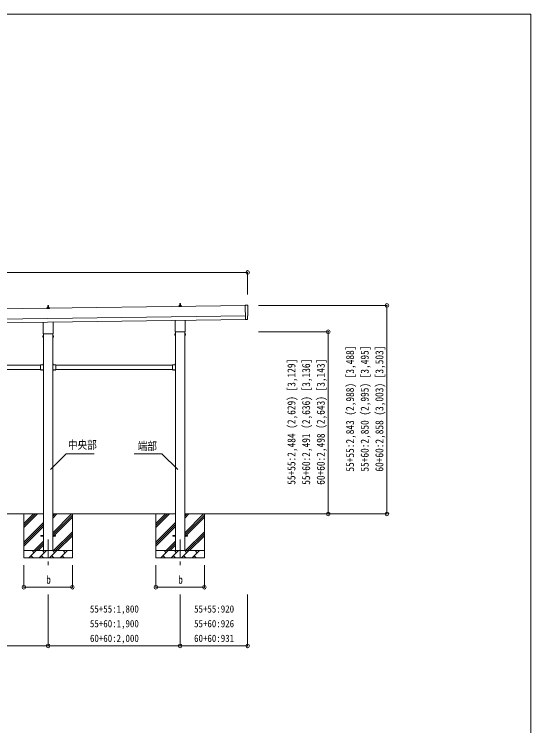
# Model space of a CAD drawing. Units: millimetres, scale not verified. Extents: x -13976 to 14131, y -9754 to 9646.
# Drawn here: x 6381 to 13424, y -54 to 9646 of the extents above; entities that cross this region are included whole.
import ezdxf
from ezdxf.enums import TextEntityAlignment as Align

# ---------------------------------------------------------------- set-up
doc = ezdxf.new("R2010")
doc.units = ezdxf.units.MM
doc.header["$LTSCALE"] = 50
doc.header["$PDMODE"] = 32
doc.header["$PDSIZE"] = 50
doc.linetypes.add('CHAIN1', pattern=[8, 5, -1, 1, -1])
doc.linetypes.add('USER8', pattern=[4, 3, -1])
for name, color, linetype, lineweight in [('0-1_壁線', 7, 'Continuous', 9), ('0-2_建具', 4, 'Continuous', 9), ('0-4_設備', 4, 'Continuous', 9), ('0-6_手摺', 6, 'Continuous', 9), ('0-7_ハッチ', 6, 'Continuous', 9), ('F-0_ﾚｲﾔ240', 7, 'Continuous', 9)]:
    doc.layers.add(name, color=color, linetype=linetype, lineweight=lineweight)
doc.styles.add('ＭＳ ゴシック', font='')
doc.styles.get('ＭＳ ゴシック').set_extended_font_data('MS Gothic')

msp = doc.modelspace()

# ---------------------------------------------------------------- linework, layer by layer
at = {"layer": '0-1_壁線'}
for p, q in [((6780.7, 2832.9), (5105.7, 2832.9)), ((6513.2, 2832.9), (6513.2, 2232.9)), ((6513.2, 2647.85), (6698.25, 2832.9)), ((6513.2, 2676.14), (6669.96, 2832.9)), ((6513.2, 2704.42), (6641.68, 2832.9)), ((8580.7, 2832.9), (6905.7, 2832.9)), ((6905.7, 2577.8), (7160.8, 2832.9)), ((6905.7, 2775.79), (6962.81, 2832.9)), ((6905.7, 2804.08), (6934.52, 2832.9)), ((6905.7, 2549.52), (7173.2, 2817.02)), ((7173.2, 2832.9), (7173.2, 2232.9)), ((8313.2, 2832.9), (8313.2, 2232.9)), ((8313.2, 2647.85), (8498.25, 2832.9)), ((8313.2, 2676.14), (8469.96, 2832.9)), ((8313.2, 2704.42), (8441.68, 2832.9)), ((8705.7, 2577.8), (8960.8, 2832.9)), ((8705.7, 2775.79), (8762.81, 2832.9)), ((8705.7, 2804.08), (8734.52, 2832.9)), ((9862.29, 2832.9), (8705.7, 2832.9)), ((8705.7, 2549.52), (8973.2, 2817.02)), ((8973.2, 2832.9), (8973.2, 2232.9)), ((6513.2, 2449.86), (6780.7, 2717.36)), ((6905.7, 2521.24), (7173.2, 2788.74)), ((8313.2, 2449.86), (8580.7, 2717.36)), ((8705.7, 2521.24), (8973.2, 2788.74)), ((6513.2, 2421.58), (6780.7, 2689.08)), ((6513.2, 2393.29), (6780.7, 2660.79)), ((8313.2, 2421.58), (8580.7, 2689.08)), ((8313.2, 2393.29), (8580.7, 2660.79)), ((6915.35, 2332.9), (7173.2, 2590.75)), ((6943.64, 2332.9), (7173.2, 2562.46)), ((6971.92, 2332.9), (7173.2, 2534.18)), ((8715.35, 2332.9), (8973.2, 2590.75)), ((8743.64, 2332.9), (8973.2, 2562.46)), ((8771.92, 2332.9), (8973.2, 2534.18)), ((6650.8, 2332.9), (6780.7, 2462.8)), ((6679.08, 2332.9), (6780.7, 2434.52)), ((8450.8, 2332.9), (8580.7, 2462.8)), ((8479.08, 2332.9), (8580.7, 2434.52)), ((6513.2, 2332.9), (7173.2, 2332.9)), ((6581.06, 2232.9), (6681.06, 2332.9)), ((6652.51, 2304.35), (6623.96, 2332.9)), ((6707.36, 2332.9), (6780.7, 2406.24)), ((6722.49, 2232.9), (6822.49, 2332.9)), ((6793.93, 2304.35), (6765.38, 2332.9)), ((6863.91, 2232.9), (6963.91, 2332.9)), ((6935.35, 2304.35), (6906.8, 2332.9)), ((7005.33, 2232.9), (7105.33, 2332.9)), ((7076.78, 2304.35), (7048.22, 2332.9)), ((7169.91, 2332.9), (7173.2, 2336.19)), ((8313.2, 2332.9), (8973.2, 2332.9)), ((8381.06, 2232.9), (8481.06, 2332.9)), ((8452.51, 2304.35), (8423.96, 2332.9)), ((8507.36, 2332.9), (8580.7, 2406.24)), ((8522.49, 2232.9), (8622.49, 2332.9)), ((8593.93, 2304.35), (8565.38, 2332.9)), ((8663.91, 2232.9), (8763.91, 2332.9)), ((8735.35, 2304.35), (8706.8, 2332.9)), ((8805.33, 2232.9), (8905.33, 2332.9)), ((8876.78, 2304.35), (8848.22, 2332.9)), ((8969.91, 2332.9), (8973.2, 2336.19)), ((7173.2, 2232.9), (6513.2, 2232.9)), ((6609.62, 2261.46), (6638.17, 2232.9)), ((6751.04, 2261.46), (6779.59, 2232.9)), ((6892.46, 2261.46), (6921.01, 2232.9)), ((7033.88, 2261.46), (7062.44, 2232.9)), ((8973.2, 2232.9), (8313.2, 2232.9)), ((8409.62, 2261.46), (8438.17, 2232.9)), ((8551.04, 2261.46), (8579.59, 2232.9)), ((8692.46, 2261.46), (8721.01, 2232.9)), ((8833.88, 2261.46), (8862.44, 2232.9))]:
    msp.add_line(p, q, dxfattribs=at)
at = {"layer": '0-2_建具'}
for p, q in [((9530.51, 5680.65), (9533.34, 5482.82)), ((9562.11, 5679.45), (9530.51, 5680.65)), ((9562.02, 5532.61), (9562.62, 5532.62)), ((9562.69, 5485.59), (9562.02, 5532.61)), ((9533.34, 5482.82), (9533.35, 5481.82)), ((9551.56, 5482.98), (9533.35, 5481.81)), ((9552.24, 5482.36), (9551.56, 5482.98)), ((9552.98, 5482.1), (9559.9, 5482.56))]:
    msp.add_line(p, q, dxfattribs=at)
at = {"layer": '0-2_建具', "color": 7, "linetype": 'CHAIN1'}
for p, q in [((6843.2, 2482.9), (6843.2, 2133.9)), ((8643.2, 2482.9), (8643.2, 2133.9))]:
    msp.add_line(p, q, dxfattribs=at)
at = {"layer": '0-2_建具'}
for centre, major_axis, ratio, start_param, end_param in [((9561.99, 5676.45), (3, 0.04), 0.99863, 6.2683889, 7.8016218), ((14328.37, 5674.11), (-4762.89, -68.04), 0.99863, 6.2683889, 6.2976778), ((9562.56, 5537.02), (4.41, 0.06), 0.99863, 4.712389, 6.2976778), ((9552.92, 5483.1), (0.737, -0.68), 0.9974, 4.712389, 5.5252311), ((9559.69, 5485.55), (2.21, -2.04), 0.9974, 5.5252311, 7.0411395)]:
    msp.add_ellipse(centre, major_axis=major_axis, ratio=ratio, start_param=start_param, end_param=end_param, dxfattribs=at)
at = {"layer": '0-4_設備'}
for p, q in [((9530.59, 5675.57), (4165.63, 5598.92)), ((6824.95, 5634.52), (6824.95, 5642.23)), ((6861.45, 5634.52), (6824.95, 5634.52)), ((6825.33, 5643.02), (6861.06, 5643.02)), ((6825.71, 5643.21), (6832.43, 5644.84)), ((6832.81, 5645.02), (6853.58, 5645.02)), ((6833.2, 5645.81), (6833.2, 5650.02)), ((6834.2, 5650.02), (6852.2, 5650.02)), ((6837.2, 5650.02), (6837.92, 5673.55)), ((6838.92, 5674.52), (6847.47, 5674.52)), ((6848.47, 5673.55), (6849.2, 5650.02)), ((6853.2, 5645.81), (6853.2, 5650.02)), ((6860.68, 5643.21), (6853.96, 5644.84)), ((6861.45, 5634.52), (6861.45, 5642.23)), ((8624.95, 5660.24), (8624.95, 5667.95)), ((8661.45, 5660.24), (8624.95, 5660.24)), ((8625.33, 5668.74), (8661.06, 5668.74)), ((8625.71, 5668.92), (8632.43, 5670.55)), ((8632.81, 5670.74), (8653.58, 5670.74)), ((8633.2, 5671.52), (8633.2, 5675.74)), ((8634.2, 5675.74), (8652.2, 5675.74)), ((8637.2, 5675.74), (8637.92, 5699.26)), ((8638.92, 5700.24), (8647.47, 5700.24)), ((8648.47, 5699.26), (8649.2, 5675.74)), ((8653.2, 5671.52), (8653.2, 5675.74)), ((8660.68, 5668.92), (8653.96, 5670.55)), ((8661.45, 5660.24), (8661.45, 5667.95)), ((4167.63, 5458.94), (9532.59, 5535.58)), ((4168.35, 5408.94), (9533.3, 5485.59)), ((6774.9, 5300.53), (6774.9, 5446.18)), ((6911.5, 5448.13), (6911.5, 5300.53)), ((8574.9, 5326.25), (8574.9, 5471.89)), ((8711.5, 5473.85), (8711.5, 5326.25)), ((6769.2, 5262.26), (6769.96, 5263.57)), ((6769.2, 5262.26), (6769.2, 5245.26)), ((6769.2, 5245.26), (6769.96, 5243.95)), ((6776.2, 5258.67), (6769.96, 5258.67)), ((6776.2, 5248.85), (6769.96, 5248.85)), ((6776.2, 5243.95), (6769.96, 5243.95)), ((6773.2, 5291.76), (6773.2, 5297.26)), ((6911.13, 5288.26), (6775.26, 5288.26)), ((6778.7, 5244.56), (6776.2, 5244.56)), ((6780.7, 5288.26), (6780.7, 2332.9)), ((6905.7, 2332.9), (6905.7, 5288.26)), ((6907.7, 5244.56), (6910.2, 5244.56)), ((6910.2, 5258.67), (6916.44, 5258.67)), ((6910.2, 5248.85), (6916.44, 5248.85)), ((6910.2, 5243.95), (6916.44, 5243.95)), ((6913.2, 5297.26), (6913.2, 5291.76)), ((6917.2, 5262.26), (6916.44, 5263.57)), ((6917.2, 5245.26), (6916.44, 5243.95)), ((6917.2, 5262.26), (6917.2, 5245.26)), ((8569.2, 5287.97), (8569.96, 5289.29)), ((8569.2, 5287.97), (8569.2, 5270.97)), ((8569.2, 5270.97), (8569.96, 5269.66)), ((8576.2, 5284.38), (8569.96, 5284.38)), ((8576.2, 5274.57), (8569.96, 5274.57)), ((8576.2, 5269.66), (8569.96, 5269.66)), ((8573.2, 5317.47), (8573.2, 5322.97)), ((8711.13, 5313.97), (8575.26, 5313.97)), ((8578.7, 5270.27), (8576.2, 5270.27)), ((8580.7, 5313.97), (8580.7, 2332.9)), ((8705.7, 2332.9), (8705.7, 5313.97)), ((8707.7, 5270.27), (8710.2, 5270.27)), ((8710.2, 5284.38), (8716.44, 5284.38)), ((8710.2, 5274.57), (8716.44, 5274.57)), ((8710.2, 5269.66), (8716.44, 5269.66)), ((8713.2, 5322.97), (8713.2, 5317.47)), ((8717.2, 5287.97), (8716.44, 5289.29)), ((8717.2, 5270.97), (8716.44, 5269.66)), ((8717.2, 5287.97), (8717.2, 5270.97)), ((5147.7, 4860.9), (6738.7, 4860.9)), ((6738.7, 4863.9), (6738.7, 4797.9)), ((6738.7, 4863.9), (6778.7, 4863.9)), ((6741.8, 4864.41), (6741.8, 4863.9)), ((6741.8, 4863.9), (6753.6, 4863.9)), ((6778.19, 4879.8), (6778.7, 4879.8)), ((6778.7, 4883.9), (6780.7, 4883.9)), ((6778.7, 4883.9), (6778.7, 4863.9)), ((6778.7, 4879.8), (6778.7, 4868)), ((6780.7, 4876.9), (6778.7, 4876.9)), ((6780.7, 4870.9), (6778.7, 4870.9)), ((6778.7, 4859.9), (6778.7, 4801.9)), ((6780.7, 4883.9), (6780.7, 4863.9)), ((6907.7, 4883.9), (6905.7, 4883.9)), ((6905.7, 4883.9), (6905.7, 4863.9)), ((6905.7, 4876.9), (6907.7, 4876.9)), ((6905.7, 4870.9), (6907.7, 4870.9)), ((6907.7, 4883.9), (6907.7, 4863.9)), ((6908.21, 4879.8), (6907.7, 4879.8)), ((6907.7, 4879.8), (6907.7, 4868)), ((6947.7, 4863.9), (6907.7, 4863.9)), ((6907.7, 4859.9), (6907.7, 4801.9)), ((6944.6, 4863.9), (6932.8, 4863.9)), ((6944.6, 4864.41), (6944.6, 4863.9)), ((6947.7, 4863.9), (6947.7, 4797.9)), ((6947.7, 4860.9), (8538.7, 4860.9)), ((8538.7, 4863.9), (8538.7, 4797.9)), ((8538.7, 4863.9), (8578.7, 4863.9)), ((8541.8, 4864.41), (8541.8, 4863.9)), ((8541.8, 4863.9), (8553.6, 4863.9)), ((8578.19, 4879.8), (8578.7, 4879.8)), ((8578.7, 4883.9), (8580.7, 4883.9)), ((8578.7, 4883.9), (8578.7, 4863.9)), ((8578.7, 4879.8), (8578.7, 4868)), ((8580.7, 4876.9), (8578.7, 4876.9)), ((8580.7, 4870.9), (8578.7, 4870.9)), ((8578.7, 4859.9), (8578.7, 4801.9)), ((8580.7, 4883.9), (8580.7, 4863.9)), ((5147.7, 4800.9), (6738.7, 4800.9)), ((6738.7, 4797.9), (6778.7, 4797.9)), ((6741.8, 4797.39), (6741.8, 4797.9)), ((6741.8, 4797.9), (6753.6, 4797.9)), ((6774.7, 4800.9), (6780.2, 4800.9)), ((6778.7, 4799.9), (6774.7, 4799.9)), ((6778.19, 4793.8), (6778.7, 4793.8)), ((6778.7, 4797.9), (6778.7, 4777.9)), ((6778.7, 4793.8), (6778.7, 4782)), ((6780.7, 4790.9), (6778.7, 4790.9)), ((6780.7, 4784.9), (6778.7, 4784.9)), ((6778.7, 4777.9), (6780.7, 4777.9)), ((6780.7, 4797.9), (6780.7, 4777.9)), ((6905.7, 4797.9), (6905.7, 4777.9)), ((6905.7, 4790.9), (6907.7, 4790.9)), ((6905.7, 4784.9), (6907.7, 4784.9)), ((6907.7, 4777.9), (6905.7, 4777.9)), ((6911.7, 4800.9), (6906.2, 4800.9)), ((6907.7, 4799.9), (6911.7, 4799.9)), ((6907.7, 4797.9), (6907.7, 4777.9)), ((6947.7, 4797.9), (6907.7, 4797.9)), ((6908.21, 4793.8), (6907.7, 4793.8)), ((6907.7, 4793.8), (6907.7, 4782)), ((6944.6, 4797.9), (6932.8, 4797.9)), ((6944.6, 4797.39), (6944.6, 4797.9)), ((6947.7, 4800.9), (8538.7, 4800.9)), ((8538.7, 4797.9), (8578.7, 4797.9)), ((8541.8, 4797.39), (8541.8, 4797.9)), ((8541.8, 4797.9), (8553.6, 4797.9)), ((8574.7, 4800.9), (8580.2, 4800.9)), ((8578.7, 4799.9), (8574.7, 4799.9)), ((8578.19, 4793.8), (8578.7, 4793.8)), ((8578.7, 4797.9), (8578.7, 4777.9)), ((8578.7, 4793.8), (8578.7, 4782)), ((8580.7, 4790.9), (8578.7, 4790.9)), ((8580.7, 4784.9), (8578.7, 4784.9)), ((8578.7, 4777.9), (8580.7, 4777.9)), ((8580.7, 4797.9), (8580.7, 4777.9)), ((6743.2, 2537.4), (6780.7, 2537.4)), ((6743.2, 2528.4), (6743.2, 2537.4)), ((6743.2, 2528.4), (6780.7, 2528.4)), ((6905.7, 2537.4), (6943.2, 2537.4)), ((6905.7, 2528.4), (6943.2, 2528.4)), ((6943.2, 2528.4), (6943.2, 2537.4)), ((8543.2, 2537.4), (8580.7, 2537.4)), ((8543.2, 2528.4), (8543.2, 2537.4)), ((8543.2, 2528.4), (8580.7, 2528.4)), ((8705.7, 2537.4), (8743.2, 2537.4)), ((8705.7, 2528.4), (8743.2, 2528.4)), ((8743.2, 2528.4), (8743.2, 2537.4))]:
    msp.add_line(p, q, dxfattribs=at)
for points in [[(6776.2, 5243.95), (6776.2, 5263.57), (6769.96, 5263.57)], [(6776.2, 5244.56), (6776.2, 5262.96), (6778.7, 5262.96)], [(6910.2, 5244.56), (6910.2, 5262.96), (6907.7, 5262.96)], [(6910.2, 5243.95), (6910.2, 5263.57), (6916.44, 5263.57)], [(8576.2, 5269.66), (8576.2, 5289.29), (8569.96, 5289.29)], [(8576.2, 5270.27), (8576.2, 5288.67), (8578.7, 5288.67)], [(8710.2, 5270.27), (8710.2, 5288.67), (8707.7, 5288.67)], [(8710.2, 5269.66), (8710.2, 5289.29), (8716.44, 5289.29)], [(6741.8, 4864.41), (6753.6, 4864.41), (6753.6, 4863.9)], [(6778.7, 4859.9), (6774.7, 4859.9), (6774.7, 4861.9), (6778.7, 4861.9)], [(6774.7, 4860.9), (6780.2, 4860.9), (6780.2, 4800.9)], [(6778.19, 4879.8), (6778.19, 4868), (6778.7, 4868)], [(6911.7, 4860.9), (6906.2, 4860.9), (6906.2, 4800.9)], [(6908.21, 4879.8), (6908.21, 4868), (6907.7, 4868)], [(6907.7, 4859.9), (6911.7, 4859.9), (6911.7, 4861.9), (6907.7, 4861.9)], [(6944.6, 4864.41), (6932.8, 4864.41), (6932.8, 4863.9)], [(8541.8, 4864.41), (8553.6, 4864.41), (8553.6, 4863.9)], [(8578.7, 4859.9), (8574.7, 4859.9), (8574.7, 4861.9), (8578.7, 4861.9)], [(8574.7, 4860.9), (8580.2, 4860.9), (8580.2, 4800.9)], [(8578.19, 4879.8), (8578.19, 4868), (8578.7, 4868)], [(6741.8, 4797.39), (6753.6, 4797.39), (6753.6, 4797.9)], [(6778.7, 4801.9), (6774.7, 4801.9), (6774.7, 4799.9)], [(6778.19, 4793.8), (6778.19, 4782), (6778.7, 4782)], [(6907.7, 4801.9), (6911.7, 4801.9), (6911.7, 4799.9)], [(6908.21, 4793.8), (6908.21, 4782), (6907.7, 4782)], [(6944.6, 4797.39), (6932.8, 4797.39), (6932.8, 4797.9)], [(8541.8, 4797.39), (8553.6, 4797.39), (8553.6, 4797.9)], [(8578.7, 4801.9), (8574.7, 4801.9), (8574.7, 4799.9)], [(8578.19, 4793.8), (8578.19, 4782), (8578.7, 4782)]]:
    msp.add_lwpolyline(points, dxfattribs=at)
for points in [[(6778.7, 5243.26), (6778.7, 5264.26), (6780.7, 5264.26), (6780.7, 5243.26)], [(6907.7, 5243.26), (6907.7, 5264.26), (6905.7, 5264.26), (6905.7, 5243.26)], [(8578.7, 5268.97), (8578.7, 5289.97), (8580.7, 5289.97), (8580.7, 5268.97)], [(8707.7, 5268.97), (8707.7, 5289.97), (8705.7, 5289.97), (8705.7, 5268.97)]]:
    msp.add_lwpolyline(points, close=True, dxfattribs=at)
at = {"layer": '0-4_設備', "linetype": 'USER8'}
for points in [[(6745.2, 4866.51), (6746.55, 4863.74), (6747.7, 4863.13)], [(6750.2, 4866.51), (6748.84, 4863.74), (6747.7, 4863.13)], [(6776.09, 4876.4), (6778.86, 4875.05), (6779.47, 4873.9)], [(6776.09, 4871.4), (6778.86, 4872.76), (6779.47, 4873.9)], [(6910.31, 4876.4), (6907.53, 4875.05), (6906.92, 4873.9)], [(6910.31, 4871.4), (6907.53, 4872.76), (6906.92, 4873.9)], [(6936.2, 4866.51), (6937.55, 4863.74), (6938.7, 4863.13)], [(6941.2, 4866.51), (6939.84, 4863.74), (6938.7, 4863.13)], [(8545.2, 4866.51), (8546.55, 4863.74), (8547.7, 4863.13)], [(8550.2, 4866.51), (8548.84, 4863.74), (8547.7, 4863.13)], [(8576.09, 4876.4), (8578.86, 4875.05), (8579.47, 4873.9)], [(8576.09, 4871.4), (8578.86, 4872.76), (8579.47, 4873.9)], [(6745.2, 4795.29), (6746.55, 4798.07), (6747.7, 4798.68)], [(6750.2, 4795.29), (6748.84, 4798.07), (6747.7, 4798.68)], [(6776.09, 4790.4), (6778.86, 4789.05), (6779.47, 4787.9)], [(6776.09, 4785.4), (6778.86, 4786.76), (6779.47, 4787.9)], [(6910.31, 4790.4), (6907.53, 4789.05), (6906.92, 4787.9)], [(6910.31, 4785.4), (6907.53, 4786.76), (6906.92, 4787.9)], [(6936.2, 4795.29), (6937.55, 4798.07), (6938.7, 4798.68)], [(6941.2, 4795.29), (6939.84, 4798.07), (6938.7, 4798.68)], [(8545.2, 4795.29), (8546.55, 4798.07), (8547.7, 4798.68)], [(8550.2, 4795.29), (8548.84, 4798.07), (8547.7, 4798.68)], [(8576.09, 4790.4), (8578.86, 4789.05), (8579.47, 4787.9)], [(8576.09, 4785.4), (8578.86, 4786.76), (8579.47, 4787.9)]]:
    msp.add_lwpolyline(points, dxfattribs=at)
at = {"layer": '0-4_設備'}
for centre, radius, start, end in [((6825.95, 5642.23), 1, 103.62699, 180), ((6832.2, 5645.81), 1, 283.62699, 0), ((6837.28, 5649.39), 4.13, 90, 171.17633), ((6834.2, 5649.02), 1, 90, 180), ((6838.92, 5673.52), 1, 90, 178.60509), ((6846.53, 5650.02), 4.83, 133.60282, 180), ((6839.86, 5650.02), 4.83, 0, 46.39718), ((6847.47, 5673.52), 1, 1.39491, 90), ((6849.11, 5649.39), 4.13, 8.82367, 90), ((6852.2, 5649.02), 1, 0, 90), ((6854.2, 5645.81), 1, 180, 256.37301), ((6860.45, 5642.23), 1, 0, 76.37301), ((8625.95, 5667.95), 1, 103.62699, 180), ((8632.2, 5671.52), 1, 283.62699, 0), ((8637.28, 5675.1), 4.13, 90, 171.17633), ((8634.2, 5674.74), 1, 90, 180), ((8638.92, 5699.24), 1, 90, 178.60509), ((8646.53, 5675.74), 4.83, 133.60282, 180), ((8639.86, 5675.74), 4.83, 0, 46.39718), ((8647.47, 5699.24), 1, 1.39491, 90), ((8649.11, 5675.1), 4.13, 8.82367, 90), ((8652.2, 5674.74), 1, 0, 90), ((8654.2, 5671.52), 1, 180, 256.37301), ((8660.45, 5667.95), 1, 0, 76.37301), ((6773.54, 5261.12), 4.34, 145.61575, 214.38425), ((6773.54, 5246.4), 4.34, 145.61575, 214.38425), ((6785.44, 5253.76), 16.24, 162.41205, 197.58795), ((6777.2, 5297.26), 4, 125.09963, 180), ((6777.2, 5291.76), 4, 180, 194.47751), ((6777.2, 5291.76), 4, 194.47751, 241.04498), ((6909.2, 5291.76), 4, 298.95502, 345.52249), ((6909.2, 5297.26), 4, 0, 54.90037), ((6909.2, 5291.76), 4, 345.52249, 0), ((6912.85, 5261.12), 4.34, 325.61575, 34.38425), ((6900.96, 5253.76), 16.24, 342.41205, 17.58795), ((6912.85, 5246.4), 4.34, 325.61575, 34.38425), ((8573.54, 5286.84), 4.34, 145.61575, 214.38425), ((8585.44, 5279.47), 16.24, 162.41205, 197.58795), ((8573.54, 5272.11), 4.34, 145.61575, 214.38425), ((8577.2, 5322.97), 4, 125.09963, 180), ((8577.2, 5317.47), 4, 180, 194.47751), ((8577.2, 5317.47), 4, 194.47751, 241.04498), ((8709.2, 5317.47), 4, 298.95502, 345.52249), ((8709.2, 5322.97), 4, 0, 54.90037), ((8709.2, 5317.47), 4, 345.52249, 0), ((8712.85, 5286.84), 4.34, 325.61575, 34.38425), ((8700.96, 5279.47), 16.24, 342.41205, 17.58795), ((8712.85, 5272.11), 4.34, 325.61575, 34.38425), ((6747.7, 4858.67), 8.23, 44.2189, 135.7811), ((6783.93, 4873.9), 8.23, 134.2189, 225.7811), ((6778.7, 4863.9), 2, 270, 0), ((6907.7, 4863.9), 2, 180, 270), ((6902.46, 4873.9), 8.23, 314.2189, 45.7811), ((6938.7, 4858.67), 8.23, 44.2189, 135.7811), ((8547.7, 4858.67), 8.23, 44.2189, 135.7811), ((8583.93, 4873.9), 8.23, 134.2189, 225.7811), ((8578.7, 4863.9), 2, 270, 0), ((6747.7, 4803.14), 8.23, 224.2189, 315.7811), ((6783.93, 4787.9), 8.23, 134.2189, 225.7811), ((6778.7, 4797.9), 2, 0, 90), ((6907.7, 4797.9), 2, 90, 180), ((6902.46, 4787.9), 8.23, 314.2189, 45.7811), ((6938.7, 4803.14), 8.23, 224.2189, 315.7811), ((8547.7, 4803.14), 8.23, 224.2189, 315.7811), ((8583.93, 4787.9), 8.23, 134.2189, 225.7811), ((8578.7, 4797.9), 2, 0, 90)]:
    msp.add_arc(centre, radius, start, end, dxfattribs=at)
at = {"layer": '0-6_手摺'}
for p, q in [((-1275.33, 6125.84), (9563.67, 6125.84)), ((9563.67, 6125.84), (9563.67, 5826.05)), ((11462.29, 5675.9), (9712.29, 5675.9)), ((11462.29, 5675.9), (11462.29, 2832.9)), ((10663.29, 5316.9), (9712.29, 5316.9)), ((10663.29, 5316.9), (10663.29, 2832.9)), ((10663.29, 2832.9), (9862.29, 2832.9)), ((11462.29, 2832.9), (9862.29, 2832.9)), ((6513.27, 1833.9), (6513.27, 2133.9)), ((8313.27, 1833.9), (8313.27, 2133.9)), ((6843.2, 1033.9), (6843.2, 1733.9)), ((8643.2, 1033.9), (8643.2, 1733.9)), ((9563.6, 1033.9), (9563.6, 1733.9))]:
    msp.add_line(p, q, dxfattribs=at)
for points in [[(6513.27, 1833.9), (7173.27, 1833.9), (7173.27, 2133.9)], [(8313.27, 1833.9), (8973.27, 1833.9), (8973.27, 2133.9)], [(-1275.33, 1033.9), (-356.8, 1033.9), (1443.2, 1033.9), (3243.2, 1033.9), (5043.2, 1033.9), (6843.2, 1033.9), (8643.2, 1033.9), (9563.6, 1033.9)]]:
    msp.add_lwpolyline(points, dxfattribs=at)
for p in [(9563.67, 6125.84), (11462.29, 5675.9), (10663.29, 5316.9), (10663.29, 2832.9), (11462.29, 2832.9), (6513.27, 1833.9), (7173.27, 1833.9), (8313.27, 1833.9), (8973.27, 1833.9), (6843.2, 1033.9), (8643.2, 1033.9), (9563.6, 1033.9)]:
    msp.add_point(p, dxfattribs=at)
at = {"layer": '0-7_ハッチ'}
for p, q in [((7090.83, 3654.98), (6874.83, 3438.97)), ((7472.15, 3654.98), (7090.83, 3654.98)), ((8014.25, 3654.98), (8395.56, 3654.98)), ((8395.56, 3654.98), (8611.57, 3438.97))]:
    msp.add_line(p, q, dxfattribs=at)
at = {"layer": 'F-0_ﾚｲﾔ240', "color": 5, "lineweight": 5}
for p, q in [((-13975.76, 9645.57), (13424.24, 9645.57)), ((13424.24, 9645.57), (13424.24, -9754.43))]:
    msp.add_line(p, q, dxfattribs=at)

# ---------------------------------------------------------------- texts
at = {"layer": '0-6_手摺', "color": 7, "style": 'ＭＳ ゴシック', "width": 0.85}
for s, p in [('55+55:2,843 (2,988) [3,488]', (11047.29, 3410.65)), ('55+60:2,850 (2,995) [3,495]', (11247.29, 3410.65)), ('60+60:2,858 (3,003) [3,503]', (11447.29, 3410.65)), ('55+55:2,484 (2,629) [3,129]', (10248.29, 3231.15)), ('55+60:2,491 (2,636) [3,136]', (10448.29, 3231.15)), ('60+60:2,498 (2,643) [3,143]', (10648.29, 3231.15))]:
    msp.add_text(s, height=110, rotation=90, dxfattribs=at).set_placement(p, align=Align.BOTTOM_LEFT)
at = {"layer": '0-6_手摺', "color": 7, "style": 'ＭＳ ゴシック'}
for s, height, width, p in [('b', 110, 0.85, (6817.02, 1848.9)), ('b', 110, 0.85, (8617.02, 1848.9)), ('55+55:1,800', 98.97, 0.9, (7413.2, 1458.8)), ('55+55:920', 98.97, 0.9, (8833.4, 1458.8)), ('55+60:1,900', 98.97, 0.9, (7413.2, 1258.8)), ('55+60:926', 98.97, 0.9, (8833.4, 1258.8)), ('60+60:2,000', 98.97, 0.9, (7413.2, 1058.8)), ('60+60:931', 98.97, 0.9, (8833.4, 1058.8))]:
    msp.add_text(s, height=height, dxfattribs=dict(at, width=width)).set_placement(p, align=Align.BOTTOM_LEFT)
at = {"layer": '0-7_ハッチ', "color": 7, "style": 'ＭＳ ゴシック', "width": 0.85}
for s, p in [('中央部', (7113.46, 3686.33)), ('端部', (8065.3, 3668.67))]:
    msp.add_text(s, height=110, dxfattribs=at).set_placement(p, align=Align.BOTTOM_LEFT)

doc.saveas('drawing.dxf')
